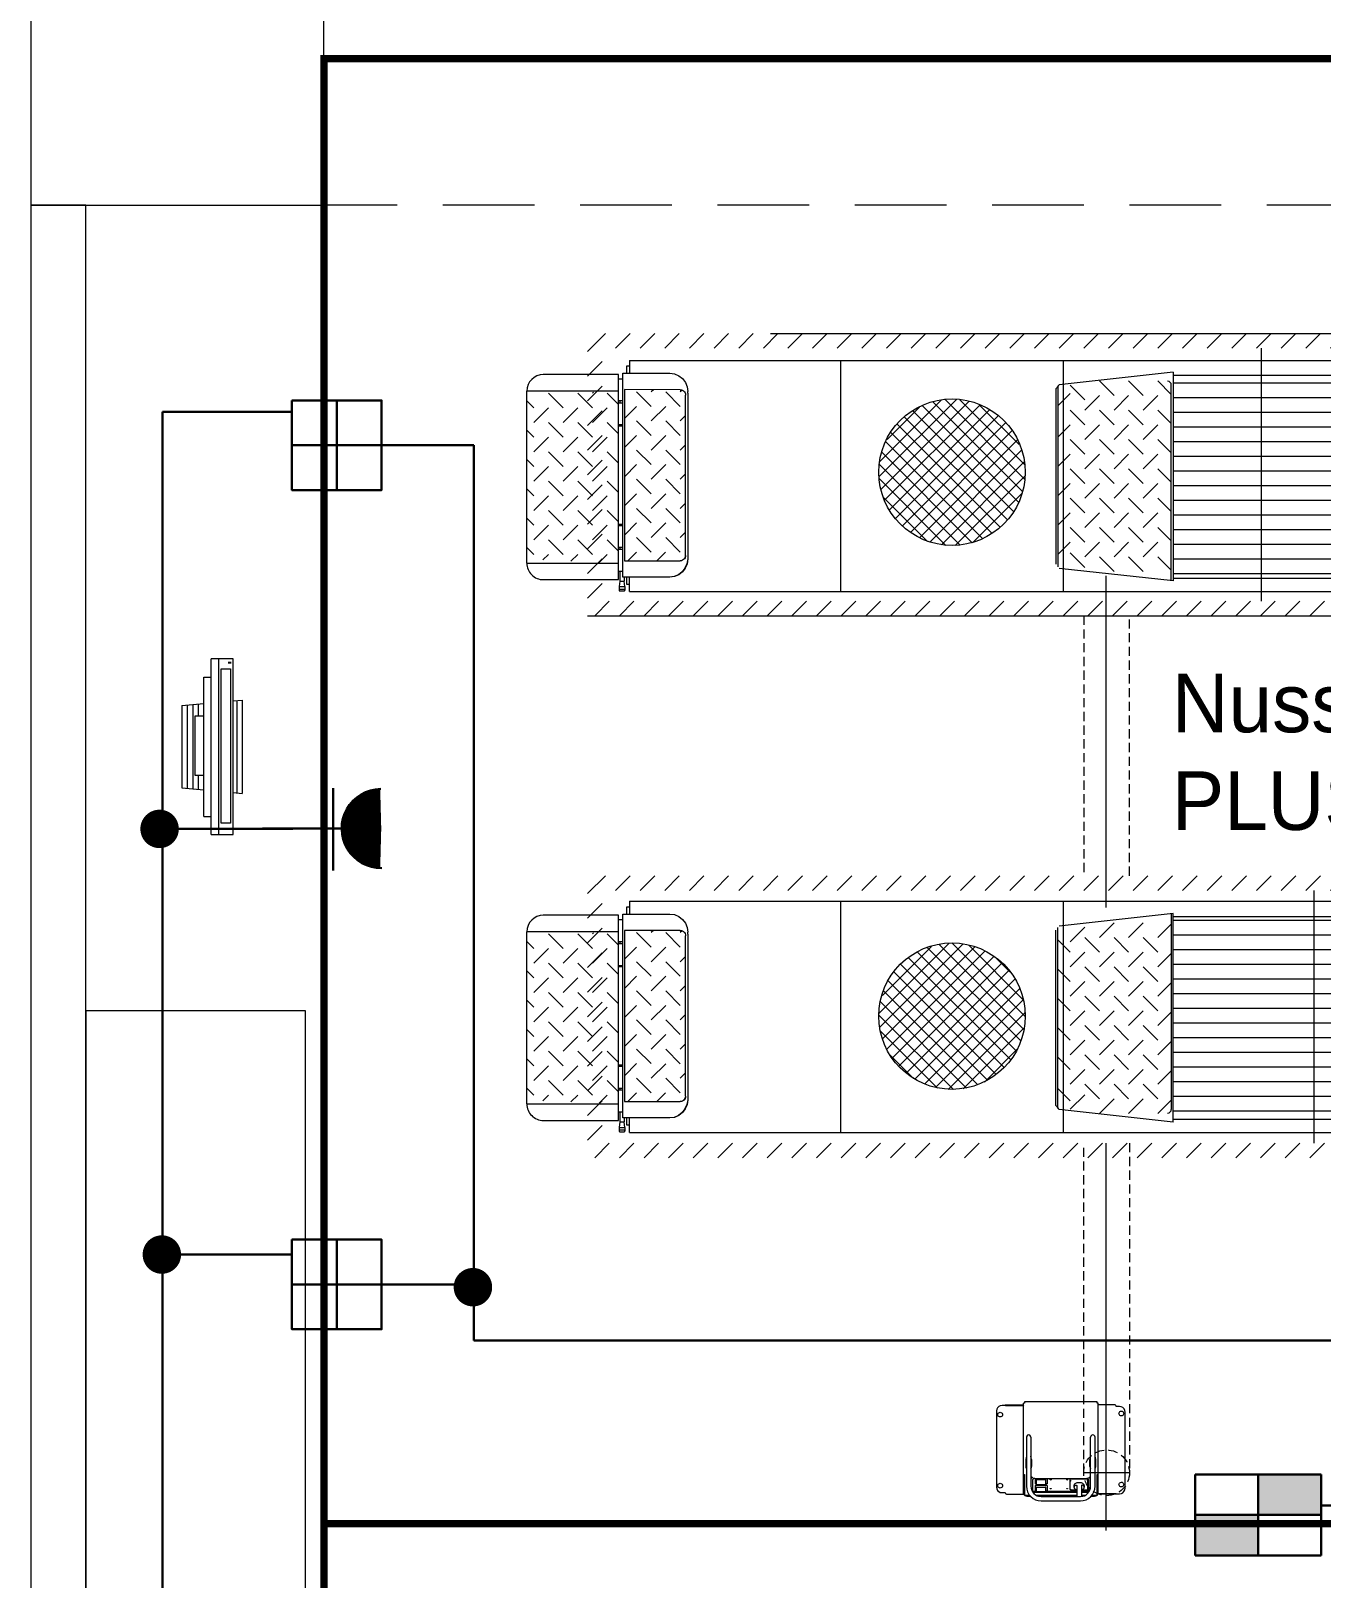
# Model space of a CAD drawing. Header units: metres. Extents: x -13194 to 152406, y -4219 to 19791.
# Drawn here: x 860 to 1212.3, y 2025.1 to 2447.5 of the extents above; entities that cross this region are included whole.
import ezdxf

# ---------------------------------------------------------------- set-up
doc = ezdxf.new("R2010")
doc.units = ezdxf.units.M
doc.header["$LTSCALE"] = 100
doc.header["$MEASUREMENT"] = 0
for name, pattern in [('ACAD_ISO03W100', [30, 12, -18]), ('DOT2', [0.125, 0, -0.125]), ('HIDDEN', [0.375, 0.25, -0.125])]:
    doc.linetypes.add(name, pattern=pattern)
doc.layers.get('0').update_dxf_attribs({"color": 9, "lineweight": 9})
for name, color, linetype, lineweight in [('00', 9, 'Continuous', 9), ('01', 9, 'Continuous', 9), ('05', 9, 'Continuous', 9), ('06D', 9, 'Continuous', 9), ('20', 9, 'DOT2', 9), ('32-ekipman', 9, 'Continuous', 9), ('E-DUVARA MONTE PRİZ KUTUSU', 7, 'Continuous', 30), ('E-EKİPMAN PANOSU', 7, 'Continuous', 30), ('E-KABLO', 7, 'Continuous', 30), ('E-LINYE', 7, 'Continuous', 30), ('E-UPS PRİZ', 7, 'Continuous', 30)]:
    doc.layers.add(name, color=color, linetype=linetype, lineweight=lineweight)
doc.styles.add('HAS50', font='GOTHIC.TTF', dxfattribs={"height": 100})

# ---------------------------------------------------------------- blocks, each defined once
blk = doc.blocks.new('100_EKİPMAN PANOSU')
at = {"layer": 'E-EKİPMAN PANOSU', "color": 4}
for p, q in [((-3.072, 3.948), (3.072, 3.948)), ((-3.072, 0), (-3.072, 3.948)), ((0, 3.948), (0, 0)), ((3.072, 3.948), (3.072, 0)), ((-3.072, 1.974), (3.072, 1.974)), ((3.072, 0), (-3.072, 0))]:
    blk.add_line(p, q, dxfattribs=at)
for points in [[(0, 3.948), (3.072, 3.948), (0, 1.974), (3.072, 1.974)], [(-3.072, 1.974), (0, 1.974), (-3.072, 0), (0, 0)]]:
    blk.add_solid(points, dxfattribs=at)
blk = doc.blocks.new('10_DUVARA MONTE PRİZ KUTUSU')
at = {"layer": 'E-DUVARA MONTE PRİZ KUTUSU', "color": 4}
for p, q in [((0, 24.48), (0, -24.48)), ((24.48, 0), (-24.48, 0))]:
    blk.add_line(p, q, dxfattribs=at)
blk.add_lwpolyline([(-24.48, -24.48), (24.48, -24.48), (24.48, 24.48), (-24.48, 24.48)], close=True, dxfattribs=at)
blk = doc.blocks.new('100_UPS PRİZ')
at = {"layer": 'E-UPS PRİZ', "color": 4}
for p, q in [((0, 2.4), (0, 0)), ((-1.223, 2.136), (1.279, 2.136))]:
    blk.add_line(p, q, dxfattribs=at)
at = {"layer": 'E-UPS PRİZ', "color": 4, "const_width": 1.2}
blk.add_lwpolyline([(-0.6, 3.584, 0.97398), (0.6, 3.584, 0.97398)], format="xyb", dxfattribs=at)
at = {"layer": 'E-UPS PRİZ', "color": 4}
blk.add_arc((0, 3.6), 1.2, 180.7551, 0.7551, dxfattribs=at)
blk = doc.blocks.new('p-kolon_80x80')
blk.add_lwpolyline([(-40, -40), (40, -40), (40, 40), (-40, 40)], close=True)
blk = doc.blocks.new('2.bod.sitatik')
at = {"layer": '01'}
blk.add_blockref('p-kolon_80x80', (900, -6190), dxfattribs=at)
blk = doc.blocks.new('p-işyeri')
at = {"color": 0, "const_width": 2}
blk.add_lwpolyline([(200, 0), (200, 700), (-200, 700), (-200, 0)], close=True, dxfattribs=at)
blk = doc.blocks.new('p-birim')
blk.add_lwpolyline([(0, 0), (1, 0), (1, 1), (0, 1)], close=True)
blk = doc.blocks.new('A$C1069504C')
for p, q in [((0, 58), (60, 58)), ((17.48, 33), (17.25, 35.5)), ((17.25, 35.5), (42.75, 35.5)), ((17.39, 34), (42.61, 34)), ((42.52, 33), (42.75, 35.5)), ((54, 33), (6, 33)), ((6, 33), (6, 27)), ((6.86, 32.31), (7.3, 32.31)), ((6.86, 32.12), (7.3, 32.12)), ((6.86, 31.92), (7.3, 31.92)), ((6.86, 31.72), (7.3, 31.72)), ((54, 27), (54, 33)), ((6, 29), (54, 29)), ((54, 27), (6, 27)), ((11, 25), (11, 27)), ((49, 25), (49, 27)), ((49, 25), (11, 25)), ((18.75, 19), (18.2, 25)), ((18.34, 23.5), (21.55, 23.5)), ((18.48, 22), (41.52, 22)), ((37.89, 23.5), (41.66, 23.5)), ((41.25, 19), (41.8, 25)), ((18.61, 20.5), (41.39, 20.5)), ((18.75, 19), (41.25, 19))]:
    blk.add_line(p, q)
blk.add_lwpolyline([(8.75, 29.78), (8.75, 32.28), (50.9, 32.28), (50.9, 29.78)], close=True)
blk.add_lwpolyline([(37.89, 25), (37.89, 22.68), (21.55, 22.68), (21.55, 25)])
blk = doc.blocks.new('A$C0BA12839')
for p, q in [((108.37, 556.16), (108.37, 531.27)), ((108.37, 556.16), (155.37, 556.16)), ((110.78, 554.26), (112.68, 556.16)), ((118.78, 550.26), (114.78, 554.26)), ((118.78, 554.26), (120.68, 556.16)), ((126.78, 550.26), (122.78, 554.26)), ((126.78, 554.26), (128.68, 556.16)), ((134.78, 550.26), (130.78, 554.26)), ((136.68, 556.16), (134.78, 554.26)), ((142.78, 550.26), (138.78, 554.26)), ((142.78, 554.26), (144.68, 556.16)), ((150.78, 550.26), (146.78, 554.26)), ((150.78, 554.26), (152.68, 556.16)), ((155.37, 531.27), (155.37, 556.16)), ((256.01, 556.16), (256.01, 531.27)), ((256.01, 556.16), (303.01, 556.16)), ((258.42, 554.26), (260.32, 556.16)), ((266.42, 550.26), (262.42, 554.26)), ((266.42, 554.26), (268.32, 556.16)), ((274.42, 550.26), (270.42, 554.26)), ((274.42, 554.26), (276.32, 556.16)), ((282.42, 550.26), (278.42, 554.26)), ((284.32, 556.16), (282.42, 554.26)), ((290.42, 550.26), (286.42, 554.26)), ((290.42, 554.26), (292.32, 556.16)), ((298.42, 550.26), (294.42, 554.26)), ((298.42, 554.26), (300.32, 556.16)), ((303.01, 531.27), (303.01, 556.16)), ((103.87, 551.66), (103.87, 531.16)), ((110.78, 550.26), (109.26, 551.78)), ((110.78, 546.26), (114.78, 550.26)), ((118.78, 546.26), (122.78, 550.26)), ((126.78, 546.26), (130.78, 550.26)), ((138.78, 550.26), (134.78, 546.26)), ((142.78, 546.26), (146.78, 550.26)), ((150.78, 546.26), (154.78, 550.26)), ((159.87, 531.27), (159.87, 551.66)), ((251.51, 551.66), (251.51, 531.16)), ((258.42, 550.26), (256.9, 551.78)), ((258.42, 546.26), (262.42, 550.26)), ((266.42, 546.26), (270.42, 550.26)), ((274.42, 546.26), (278.42, 550.26)), ((286.42, 550.26), (282.42, 546.26)), ((290.42, 546.26), (294.42, 550.26)), ((298.42, 546.26), (302.42, 550.26)), ((307.51, 531.27), (307.51, 551.66)), ((118.78, 542.26), (114.78, 546.26)), ((126.78, 542.26), (122.78, 546.26)), ((134.78, 542.26), (130.78, 546.26)), ((142.78, 542.26), (138.78, 546.26)), ((150.78, 542.26), (146.78, 546.26)), ((266.42, 542.26), (262.42, 546.26)), ((274.42, 542.26), (270.42, 546.26)), ((282.42, 542.26), (278.42, 546.26)), ((290.42, 542.26), (286.42, 546.26)), ((298.42, 542.26), (294.42, 546.26)), ((110.78, 542.26), (108.93, 544.11)), ((110.78, 538.26), (114.78, 542.26)), ((118.78, 538.26), (122.78, 542.26)), ((126.78, 538.26), (130.78, 542.26)), ((138.78, 542.26), (134.78, 538.26)), ((142.78, 538.26), (146.78, 542.26)), ((150.78, 538.26), (154.78, 542.26)), ((258.42, 542.26), (256.56, 544.11)), ((258.42, 538.26), (262.42, 542.26)), ((266.42, 538.26), (270.42, 542.26)), ((274.42, 538.26), (278.42, 542.26)), ((286.42, 542.26), (282.42, 538.26)), ((290.42, 538.26), (294.42, 542.26)), ((298.42, 538.26), (302.42, 542.26)), ((110.78, 534.26), (108.59, 536.45)), ((118.78, 534.26), (114.78, 538.26)), ((126.78, 534.26), (122.78, 538.26)), ((134.78, 534.26), (130.78, 538.26)), ((142.78, 534.26), (138.78, 538.26)), ((150.78, 534.26), (146.78, 538.26)), ((155.08, 537.96), (154.78, 538.26)), ((258.42, 534.26), (256.23, 536.45)), ((266.42, 534.26), (262.42, 538.26)), ((274.42, 534.26), (270.42, 538.26)), ((282.42, 534.26), (278.42, 538.26)), ((290.42, 534.26), (286.42, 538.26)), ((298.42, 534.26), (294.42, 538.26)), ((302.72, 537.96), (302.42, 538.26)), ((111.68, 531.16), (114.78, 534.26)), ((119.68, 531.16), (122.78, 534.26)), ((127.68, 531.16), (130.78, 534.26)), ((138.78, 534.26), (135.68, 531.16)), ((143.68, 531.16), (146.78, 534.26)), ((151.68, 531.16), (154.78, 534.26)), ((259.32, 531.16), (262.42, 534.26)), ((267.32, 531.16), (270.42, 534.26)), ((275.32, 531.16), (278.42, 534.26)), ((286.42, 534.26), (283.32, 531.16)), ((291.32, 531.16), (294.42, 534.26)), ((299.32, 531.16), (302.42, 534.26)), ((100.6, 528.1), (100.6, 28.07)), ((100.6, 528.1), (104.55, 528.1)), ((100.78, 530.78), (100.78, 529.59)), ((101.98, 530.98), (100.98, 530.98)), ((101.97, 529.39), (100.98, 529.39)), ((101.18, 529.59), (101.18, 530.78)), ((101.98, 530.98), (101.97, 529.39)), ((101.97, 529.39), (103.47, 529.58)), ((103.47, 530.78), (101.98, 530.98)), ((102.56, 528.1), (102.56, 528.89)), ((102.56, 528.89), (104.55, 528.89)), ((106.14, 530.78), (103.47, 530.78)), ((103.47, 530.78), (103.47, 529.58)), ((104.55, 529.58), (103.47, 529.58)), ((103.87, 531.16), (159.87, 531.16)), ((104.54, 517.22), (104.55, 529.95)), ((104.55, 529.95), (160.22, 529.93)), ((106.14, 529.95), (106.14, 531.16)), ((109.02, 529.5), (109.01, 514.33)), ((155.75, 529.48), (109.02, 529.5)), ((111.41, 526.2), (109.02, 528.6)), ((112.1, 529.95), (112.1, 531.16)), ((112.7, 530.78), (112.1, 530.78)), ((112.7, 531.16), (112.7, 529.95)), ((119.37, 526.2), (116.07, 529.5)), ((118.67, 531.16), (118.67, 529.95)), ((118.96, 530.77), (118.67, 530.77)), ((118.96, 529.95), (118.96, 531.16)), ((127.32, 526.19), (124.02, 529.5)), ((135.27, 526.19), (131.97, 529.49)), ((143.23, 526.18), (139.93, 529.49)), ((145.81, 529.93), (145.81, 531.16)), ((146.11, 530.76), (145.81, 530.76)), ((146.11, 529.93), (146.11, 531.16)), ((151.18, 526.18), (147.88, 529.49)), ((152.07, 529.93), (152.07, 531.16)), ((152.67, 530.76), (152.07, 530.76)), ((152.67, 529.93), (152.67, 531.16)), ((155.74, 514.26), (155.75, 529.48)), ((158.63, 529.93), (158.63, 531.05)), ((159.87, 531.16), (159.87, 531.25)), ((160.22, 529.93), (160.22, 517.11)), ((160.22, 528.86), (162.21, 528.86)), ((160.22, 528.07), (163.73, 528.07)), ((162.21, 528.86), (162.21, 528.07)), ((163.73, 528.1), (163.73, 28.1)), ((248.24, 528.1), (248.24, 30.68)), ((248.24, 528.1), (252.18, 528.1)), ((248.42, 530.78), (248.42, 529.59)), ((249.61, 530.98), (248.62, 530.98)), ((249.61, 529.39), (248.62, 529.39)), ((248.82, 529.59), (248.82, 530.78)), ((249.61, 530.98), (249.61, 529.39)), ((251.1, 530.78), (249.61, 530.98)), ((249.61, 529.39), (251.1, 529.58)), ((250.2, 528.1), (250.2, 528.89)), ((250.2, 528.89), (252.19, 528.89)), ((253.78, 530.78), (251.1, 530.78)), ((251.1, 530.78), (251.1, 529.58)), ((252.19, 529.58), (251.1, 529.58)), ((251.51, 531.16), (307.51, 531.16)), ((252.18, 517.22), (252.19, 529.95)), ((252.19, 529.95), (307.86, 529.93)), ((253.78, 529.95), (253.78, 531.16)), ((256.66, 529.5), (256.65, 514.33)), ((303.39, 529.48), (256.66, 529.5)), ((259.05, 526.2), (256.66, 528.6)), ((259.74, 529.95), (259.74, 531.16)), ((260.34, 530.78), (259.74, 530.78)), ((260.34, 531.16), (260.34, 529.95)), ((267.01, 526.2), (263.7, 529.5)), ((266.3, 531.16), (266.3, 529.95)), ((266.6, 530.77), (266.3, 530.77)), ((266.6, 529.95), (266.6, 531.16)), ((274.96, 526.19), (271.66, 529.5)), ((282.91, 526.19), (279.61, 529.49)), ((290.87, 526.18), (287.57, 529.49)), ((293.44, 529.93), (293.45, 531.16)), ((293.74, 530.76), (293.45, 530.76)), ((293.74, 529.93), (293.74, 531.16)), ((298.82, 526.18), (295.52, 529.49)), ((299.71, 529.93), (299.71, 531.16)), ((300.31, 530.76), (299.71, 530.76)), ((300.3, 529.93), (300.31, 531.16)), ((303.38, 514.26), (303.39, 529.48)), ((306.27, 529.93), (306.27, 531.05)), ((307.51, 531.16), (307.51, 531.25)), ((307.86, 529.93), (307.85, 517.11)), ((307.86, 528.86), (309.85, 528.86)), ((307.86, 528.07), (311.37, 528.07)), ((309.85, 528.86), (309.85, 528.07)), ((311.37, 528.1), (311.37, 28.1)), ((111.41, 522.22), (115.39, 526.2)), ((119.37, 522.22), (123.34, 526.19)), ((127.32, 522.22), (131.3, 526.19)), ((139.25, 526.19), (135.27, 522.21)), ((143.23, 522.21), (147.21, 526.18)), ((151.18, 522.2), (155.16, 526.18)), ((259.05, 522.22), (263.03, 526.2)), ((267, 522.22), (270.98, 526.19)), ((274.96, 522.22), (278.94, 526.19)), ((286.89, 526.19), (282.91, 522.21)), ((290.86, 522.21), (294.84, 526.18)), ((298.82, 522.2), (302.8, 526.18)), ((111.41, 518.25), (109.02, 520.64)), ((119.36, 518.24), (115.39, 522.22)), ((127.32, 518.24), (123.34, 522.22)), ((135.27, 518.24), (131.3, 522.21)), ((143.22, 518.23), (139.25, 522.21)), ((151.18, 518.23), (147.2, 522.21)), ((155.74, 521.61), (155.16, 522.2)), ((259.05, 518.25), (256.66, 520.64)), ((267, 518.24), (263.03, 522.22)), ((274.96, 518.24), (270.98, 522.22)), ((282.91, 518.24), (278.93, 522.21)), ((290.86, 518.23), (286.89, 522.21)), ((298.82, 518.23), (294.84, 522.21)), ((303.38, 521.61), (302.79, 522.2)), ((104.71, 515.96), (104.54, 517.22)), ((111.41, 514.27), (115.39, 518.24)), ((119.36, 514.27), (123.34, 518.24)), ((127.32, 514.26), (131.29, 518.24)), ((139.25, 518.23), (135.27, 514.26)), ((143.22, 514.25), (147.2, 518.23)), ((151.18, 514.25), (155.16, 518.23)), ((252.35, 515.96), (252.18, 517.22)), ((259.05, 514.27), (263.02, 518.24)), ((267, 514.27), (270.98, 518.24)), ((274.95, 514.26), (278.93, 518.24)), ((286.89, 518.23), (282.91, 514.26)), ((290.86, 514.25), (294.84, 518.23)), ((298.81, 514.25), (302.79, 518.23)), ((109.05, 514), (109.01, 514.33)), ((154.75, 512.2), (109.51, 512.24)), ((110.5, 512.82), (154.25, 512.79)), ((116.84, 512.81), (115.39, 514.27)), ((124.79, 512.81), (123.34, 514.26)), ((132.75, 512.8), (131.29, 514.26)), ((140.7, 512.8), (139.25, 514.26)), ((148.65, 512.8), (147.2, 514.25)), ((154.75, 512.2), (155.24, 512.22)), ((155.64, 513.76), (155.15, 514.25)), ((156.53, 512.38), (155.24, 512.22)), ((256.69, 514), (256.65, 514.33)), ((302.38, 512.2), (257.15, 512.24)), ((258.14, 512.82), (301.89, 512.79)), ((264.48, 512.81), (263.02, 514.27)), ((272.43, 512.81), (270.98, 514.26)), ((280.38, 512.8), (278.93, 514.26)), ((288.34, 512.8), (286.88, 514.26)), ((296.29, 512.8), (294.84, 514.25)), ((302.38, 512.2), (302.88, 512.22)), ((303.28, 513.76), (302.79, 514.25)), ((304.17, 512.38), (302.88, 512.22)), ((3.54, 426.68), (3.5, 426.9)), ((24.55, 427.89), (3.75, 427.9)), ((4.76, 427.11), (4.8, 426.9)), ((22.94, 426.68), (22.9, 426.89)), ((24.16, 427.1), (24.2, 426.89)), ((26.05, 426.39), (25.97, 426.88)), ((1.8, 425.05), (1.8, 420.46)), ((2.25, 426.4), (2.25, 425.57)), ((2.25, 425.57), (2.25, 425.49)), ((26.02, 420.57), (26.05, 425.53)), ((26.05, 425.72), (26.05, 426.39)), ((26.05, 425.53), (26.05, 425.72)), ((26.05, 425.5), (26.2, 425.5)), ((26.05, 425.48), (26.05, 420.56)), ((26.2, 425.5), (26.2, 420.55)), ((1.3, 419.6), (1.3, 418.63)), ((7.16, 420.25), (1.6, 420.25)), ((1.6, 420.25), (1.6, 418.89)), ((1.9, 420.55), (26.7, 420.55)), ((1.9, 420.55), (1.9, 420.35)), ((1.9, 420.35), (7.16, 420.35)), ((25.8, 420.6), (2.3, 420.6)), ((17.4, 419.7), (4, 419.7)), ((17.4, 418.5), (4, 418.5)), ((6.39, 418.31), (6.39, 418.39)), ((7.16, 420.55), (7.16, 420.25)), ((11.3, 419.9), (9.4, 419.9)), ((11.3, 418.3), (9.4, 418.3)), ((11.3, 419.7), (11.3, 419.9)), ((12.2, 419.7), (11.3, 419.89)), ((11.3, 418.3), (11.3, 418.5)), ((11.3, 418.3), (12.2, 418.5)), ((26.7, 420.25), (26.7, 420.55)), ((27, 420.25), (26.7, 420.25)), ((27, 400.45), (27, 420.25)), ((0, 415.7), (0, 405)), ((1.2, 415.7), (1.2, 405)), ((1.3, 416.4), (1.3, 406)), ((1.6, 417.13), (1.6, 406)), ((2.29, 406), (2.29, 417.45)), ((2.46, 406), (2.46, 417.45)), ((2.46, 416.9), (2.46, 414.5)), ((2.46, 414.49), (2.46, 414.5)), ((2.51, 416.95), (3.75, 416.95)), ((2.51, 414.45), (3.75, 414.45)), ((2.54, 416.95), (2.54, 417.6)), ((2.54, 406), (2.54, 414.45)), ((2.56, 417.95), (5.88, 417.95)), ((2.72, 417.95), (2.64, 417.92)), ((2.66, 416.95), (2.66, 417.34)), ((2.66, 414.06), (2.66, 414.45)), ((4.24, 417.35), (2.67, 417.35)), ((4.24, 414.05), (2.67, 414.05)), ((3.78, 416.9), (3.78, 414.5)), ((4.24, 414.05), (4.24, 417.35)), ((4.49, 416.9), (4.49, 414.5)), ((4.49, 414.49), (4.49, 414.5)), ((4.54, 416.95), (5.78, 416.95)), ((4.54, 414.45), (5.78, 414.45)), ((6.15, 417.35), (4.69, 417.35)), ((4.69, 416.95), (4.69, 417.34)), ((4.69, 414.06), (4.69, 414.45)), ((6.15, 414.05), (4.69, 414.05)), ((5.8, 416.9), (5.8, 414.5)), ((6.15, 417.45), (6.15, 403.25)), ((4.13, 406), (1.2, 406)), ((3.01, 407.65), (3.01, 406.09)), ((3.11, 407.75), (6.02, 407.75)), ((4.22, 406.75), (3.72, 406.75)), ((6.02, 407.75), (6.02, 402.95)), ((4.13, 404.7), (1.23, 404.7)), ((1.3, 404.7), (1.3, 404.3)), ((1.3, 402.06), (1.3, 401.1)), ((1.6, 404.7), (1.6, 403.56)), ((1.6, 401.8), (1.6, 400.45)), ((2.29, 403.25), (2.29, 404.7)), ((2.46, 403.25), (2.46, 404.7)), ((2.54, 403.1), (2.54, 404.7)), ((5.88, 402.75), (2.56, 402.75)), ((3.01, 404.6), (3.01, 403.04)), ((3.11, 402.95), (6.02, 402.95)), ((4.22, 403.95), (3.72, 403.95)), ((4, 402.2), (17.4, 402.2)), ((6.39, 402.31), (6.39, 402.39)), ((6.42, 402.56), (6.45, 402.59)), ((9.4, 402.4), (11.3, 402.4)), ((11.3, 402.4), (11.3, 402.2)), ((12.2, 402.2), (11.3, 402.39)), ((1.6, 400.45), (7.16, 400.45)), ((1.8, 395.2), (1.8, 400.23)), ((1.9, 400.35), (7.16, 400.35)), ((1.9, 400.15), (1.9, 400.35)), ((1.9, 400.15), (26.7, 400.15)), ((1.95, 395.21), (1.95, 400.15)), ((1.98, 400.15), (1.95, 395.17)), ((2.3, 400.1), (25.8, 400.1)), ((4, 401), (17.39, 401)), ((7.16, 400.45), (7.16, 400.15)), ((9.4, 400.8), (11.3, 400.8)), ((11.3, 401), (11.3, 400.8)), ((11.3, 400.8), (12.2, 401)), ((26.2, 395.64), (26.2, 400.15)), ((26.7, 400.15), (26.7, 400.45)), ((26.7, 400.45), (27, 400.45)), ((1.95, 395.2), (1.8, 395.2)), ((1.95, 395.17), (1.95, 394.97)), ((1.95, 394.97), (1.95, 394.3)), ((1.95, 394.3), (2.03, 393.81)), ((3.84, 393.59), (3.8, 393.8)), ((5.06, 394.02), (5.1, 393.8)), ((23.24, 393.58), (23.2, 393.8)), ((24.46, 394.01), (24.5, 393.8)), ((25.75, 395.12), (25.75, 395.21)), ((25.75, 394.3), (25.75, 395.12)), ((3.45, 392.8), (24.25, 392.8))]:
    blk.add_line(p, q)
at = {"ltscale": 2}
for p, q in [((103.38, 379.66), (106.81, 410.8)), ((107.26, 411.16), (156.5, 411.16)), ((107.92, 411.66), (155.84, 411.66)), ((112.58, 411.16), (109.24, 407.81)), ((121.13, 411.16), (117.79, 407.81)), ((129.13, 411.16), (125.79, 407.81)), ((137.13, 411.16), (133.79, 407.81)), ((145.13, 411.16), (141.79, 407.81)), ((153.13, 411.16), (149.79, 407.81)), ((160.38, 379.66), (156.95, 410.8)), ((251.16, 379.66), (254.59, 410.8)), ((304.28, 411.16), (255.04, 411.16)), ((303.62, 411.66), (255.7, 411.66)), ((258.4, 411.16), (261.75, 407.81)), ((266.4, 411.16), (269.75, 407.81)), ((274.4, 411.16), (277.75, 407.81)), ((282.4, 411.16), (285.75, 407.81)), ((290.4, 411.16), (293.75, 407.81)), ((298.96, 411.16), (302.3, 407.81)), ((308.16, 379.66), (304.73, 410.8)), ((110.9, 403.81), (106.9, 407.81)), ((117.79, 403.81), (113.79, 407.81)), ((125.79, 403.81), (121.79, 407.81)), ((133.79, 403.81), (129.79, 407.81)), ((141.79, 403.81), (137.79, 407.81)), ((149.79, 403.81), (145.79, 407.81)), ((156.67, 403.81), (152.67, 407.81)), ((254.87, 403.81), (258.87, 407.81)), ((261.75, 403.81), (265.75, 407.81)), ((269.75, 403.81), (273.75, 407.81)), ((277.75, 403.81), (281.75, 407.81)), ((285.75, 403.81), (289.75, 407.81)), ((293.75, 403.81), (297.75, 407.81)), ((300.63, 403.81), (304.63, 407.81)), ((113.79, 403.81), (109.79, 399.81)), ((121.79, 403.81), (117.79, 399.81)), ((129.79, 403.81), (125.79, 399.81)), ((137.79, 403.81), (133.79, 399.81)), ((145.79, 403.81), (141.79, 399.81)), ((153.79, 403.81), (149.79, 399.81)), ((257.75, 403.81), (261.75, 399.81)), ((265.75, 403.81), (269.75, 399.81)), ((273.75, 403.81), (277.75, 399.81)), ((281.75, 403.81), (285.75, 399.81)), ((289.75, 403.81), (293.75, 399.81)), ((297.75, 403.81), (301.75, 399.81)), ((109.79, 395.81), (105.79, 399.81)), ((117.79, 395.81), (113.79, 399.81)), ((125.79, 395.81), (121.79, 399.81)), ((133.79, 395.81), (129.79, 399.81)), ((141.79, 395.81), (137.79, 399.81)), ((149.79, 395.81), (145.79, 399.81)), ((157.79, 395.81), (153.79, 399.81)), ((253.75, 395.81), (257.75, 399.81)), ((261.75, 395.81), (265.75, 399.81)), ((269.75, 395.81), (273.75, 399.81)), ((277.75, 395.81), (281.75, 399.81)), ((285.75, 395.81), (289.75, 399.81)), ((293.75, 395.81), (297.75, 399.81)), ((301.75, 395.81), (305.75, 399.81)), ((113.79, 395.81), (109.79, 391.81)), ((121.79, 395.81), (117.79, 391.81)), ((129.79, 395.81), (125.79, 391.81)), ((137.79, 395.81), (133.79, 391.81)), ((145.79, 395.81), (141.79, 391.81)), ((153.79, 395.81), (149.79, 391.81)), ((257.75, 395.81), (261.75, 391.81)), ((265.75, 395.81), (269.75, 391.81)), ((273.75, 395.81), (277.75, 391.81)), ((281.75, 395.81), (285.75, 391.81)), ((289.75, 395.81), (293.75, 391.81)), ((297.75, 395.81), (301.75, 391.81)), ((109.79, 387.81), (105.79, 391.81)), ((117.79, 387.81), (113.79, 391.81)), ((125.79, 387.81), (121.79, 391.81)), ((133.79, 387.81), (129.79, 391.81)), ((141.79, 387.81), (137.79, 391.81)), ((149.79, 387.81), (145.79, 391.81)), ((157.79, 387.81), (153.79, 391.81)), ((253.75, 387.81), (257.75, 391.81)), ((261.75, 387.81), (265.75, 391.81)), ((269.75, 387.81), (273.75, 391.81)), ((277.75, 387.81), (281.75, 391.81)), ((285.75, 387.81), (289.75, 391.81)), ((293.75, 387.81), (297.75, 391.81)), ((301.75, 387.81), (305.75, 391.81)), ((113.79, 387.81), (109.79, 383.81)), ((121.79, 387.81), (117.79, 383.81)), ((129.79, 387.81), (125.79, 383.81)), ((137.79, 387.81), (133.79, 383.81)), ((145.79, 387.81), (141.79, 383.81)), ((153.79, 387.81), (149.79, 383.81)), ((257.75, 387.81), (261.75, 383.81)), ((265.75, 387.81), (269.75, 383.81)), ((273.75, 387.81), (277.75, 383.81)), ((281.75, 387.81), (285.75, 383.81)), ((289.75, 387.81), (293.75, 383.81)), ((297.75, 387.81), (301.75, 383.81)), ((109.44, 380.16), (105.79, 383.81)), ((160.32, 380.16), (106.88, 380.16)), ((117.44, 380.16), (113.79, 383.81)), ((125.44, 380.16), (121.79, 383.81)), ((133.44, 380.16), (129.79, 383.81)), ((141.44, 380.16), (137.79, 383.81)), ((149.44, 380.16), (145.79, 383.81)), ((157.33, 380.27), (153.79, 383.81)), ((251.21, 380.16), (304.66, 380.16)), ((254.21, 380.27), (257.75, 383.81)), ((262.1, 380.16), (265.75, 383.81)), ((270.1, 380.16), (273.75, 383.81)), ((278.1, 380.16), (281.75, 383.81)), ((286.1, 380.16), (289.75, 383.81)), ((294.1, 380.16), (297.75, 383.81)), ((302.1, 380.16), (305.75, 383.81)), ((103.38, 379.66), (160.38, 379.66)), ((104.18, 379.66), (104.18, 279.67)), ((106.43, 279.67), (106.43, 379.66)), ((110.43, 279.67), (110.43, 379.66)), ((114.43, 279.67), (114.43, 379.66)), ((118.43, 279.67), (118.43, 379.66)), ((122.43, 279.67), (122.43, 379.66)), ((126.43, 279.67), (126.43, 379.66)), ((130.43, 279.67), (130.43, 379.66)), ((134.43, 279.67), (134.43, 379.66)), ((138.43, 279.67), (138.43, 379.66)), ((142.43, 279.67), (142.43, 379.66)), ((146.43, 279.67), (146.43, 379.66)), ((150.43, 279.67), (150.43, 379.66)), ((154.43, 279.67), (154.43, 379.66)), ((158.43, 279.67), (158.43, 379.66)), ((159.58, 379.66), (159.58, 279.67)), ((308.16, 379.66), (251.16, 379.66)), ((251.96, 379.66), (251.96, 279.67)), ((253.11, 279.67), (253.11, 379.66)), ((257.11, 279.67), (257.11, 379.66)), ((261.11, 279.67), (261.11, 379.66)), ((265.11, 279.67), (265.11, 379.66)), ((269.11, 279.67), (269.11, 379.66)), ((273.11, 279.67), (273.11, 379.66)), ((277.11, 279.67), (277.11, 379.66)), ((281.11, 279.67), (281.11, 379.66)), ((285.11, 279.67), (285.11, 379.66)), ((289.11, 279.67), (289.11, 379.66)), ((293.11, 279.67), (293.11, 379.66)), ((297.11, 279.67), (297.11, 379.66)), ((301.11, 279.67), (301.11, 379.66)), ((305.11, 279.67), (305.11, 379.66)), ((307.36, 379.66), (307.36, 279.67))]:
    blk.add_line(p, q, dxfattribs=at)
for points in [[(109.51, 512.24), (108.22, 512.41), (107.02, 512.9), (106, 513.68), (105.21, 514.69), (104.71, 515.87), (104.54, 517.14)], [(109.51, 512.24), (108.22, 512.49), (107.02, 512.98), (106, 513.76), (105.21, 514.78), (104.71, 515.96)], [(160.22, 517.11), (160.05, 515.84), (159.55, 514.66), (158.76, 513.65), (157.73, 512.87), (156.53, 512.38)], [(257.15, 512.24), (255.86, 512.41), (254.66, 512.9), (253.63, 513.68), (252.84, 514.69), (252.35, 515.87), (252.18, 517.14)], [(257.15, 512.24), (255.86, 512.49), (254.66, 512.98), (253.63, 513.76), (252.84, 514.78), (252.35, 515.96)], [(307.85, 517.11), (307.68, 515.84), (307.19, 514.66), (306.4, 513.65), (305.37, 512.87), (304.17, 512.38)], [(110.5, 512.82), (110.17, 512.85), (109.86, 512.96), (109.57, 513.14), (109.34, 513.37), (109.16, 513.65), (109.05, 513.96), (109.01, 514.29)], [(110.5, 512.86), (110.17, 512.9), (109.86, 513), (109.57, 513.18), (109.34, 513.41), (109.16, 513.69), (109.05, 514)], [(155.74, 514.26), (155.7, 513.94), (155.59, 513.63), (155.42, 513.35), (155.18, 513.11), (154.9, 512.94), (154.58, 512.83), (154.25, 512.79)], [(258.14, 512.82), (257.81, 512.85), (257.5, 512.96), (257.21, 513.14), (256.98, 513.37), (256.8, 513.65), (256.69, 513.96), (256.65, 514.29)], [(258.14, 512.86), (257.81, 512.9), (257.5, 513), (257.21, 513.18), (256.98, 513.41), (256.8, 513.69), (256.69, 514)], [(303.38, 514.26), (303.34, 513.94), (303.23, 513.63), (303.05, 513.35), (302.82, 513.11), (302.53, 512.94), (302.22, 512.83), (301.89, 512.79)], [(3.75, 427.9), (3.29, 427.82), (2.87, 427.61), (2.54, 427.28), (2.32, 426.86), (2.25, 426.4)], [(3.5, 426.9), (3.53, 427.1), (3.62, 427.28), (3.77, 427.42), (3.95, 427.51), (4.15, 427.55), (4.35, 427.51), (4.53, 427.42), (4.68, 427.28), (4.76, 427.11)], [(4.8, 426.9), (4.77, 426.69), (4.68, 426.51), (4.53, 426.37), (4.35, 426.28), (4.15, 426.25), (3.95, 426.28), (3.77, 426.37), (3.62, 426.51), (3.54, 426.68)], [(22.9, 426.89), (22.93, 427.09), (23.02, 427.27), (23.17, 427.42), (23.35, 427.51), (23.55, 427.54), (23.75, 427.51), (23.93, 427.42), (24.08, 427.27), (24.16, 427.1)], [(24.2, 426.89), (24.17, 426.69), (24.08, 426.51), (23.93, 426.36), (23.75, 426.27), (23.55, 426.24), (23.35, 426.27), (23.17, 426.36), (23.02, 426.51), (22.94, 426.68)], [(25.97, 426.88), (25.76, 427.27), (25.43, 427.6), (25.01, 427.82), (24.55, 427.89)], [(2.25, 425.49), (2.11, 425.46), (1.99, 425.4), (1.89, 425.31), (1.82, 425.18), (1.8, 425.05)], [(6.2, 418.35), (6.21, 418.46), (6.23, 418.5)], [(6.36, 418.05), (6.3, 418.07), (6.25, 418.13), (6.21, 418.23), (6.2, 418.35)], [(6.52, 418.35), (6.51, 418.23), (6.48, 418.13), (6.42, 418.07), (6.36, 418.05)], [(6.37, 418.35), (6.38, 418.46), (6.4, 418.5)], [(6.45, 418.1), (6.42, 418.13), (6.38, 418.23), (6.37, 418.35)], [(6.39, 418.39), (6.4, 418.46), (6.41, 418.5)], [(6.46, 418.11), (6.45, 418.11), (6.42, 418.17), (6.4, 418.23), (6.39, 418.31)], [(6.5, 418.5), (6.51, 418.46), (6.52, 418.35)], [(2.56, 417.95), (2.47, 417.92), (2.4, 417.85), (2.34, 417.74), (2.3, 417.6), (2.29, 417.45)], [(2.64, 417.92), (2.57, 417.85), (2.51, 417.74), (2.47, 417.6), (2.46, 417.45)], [(2.51, 416.95), (2.5, 416.94), (2.49, 416.94), (2.48, 416.93), (2.47, 416.92), (2.46, 416.9), (2.46, 416.9)], [(2.51, 414.45), (2.5, 414.45), (2.49, 414.45), (2.48, 414.46), (2.47, 414.47), (2.46, 414.49)], [(2.54, 417.6), (2.56, 417.75), (2.59, 417.87)], [(2.67, 417.35), (2.66, 417.35), (2.66, 417.34), (2.66, 417.34), (2.66, 417.34)], [(2.66, 417.34), (2.66, 417.33), (2.66, 417.33)], [(2.66, 414.06), (2.66, 414.06), (2.66, 414.07)], [(2.67, 414.05), (2.66, 414.05), (2.66, 414.05), (2.66, 414.05), (2.66, 414.06)], [(3.78, 416.9), (3.78, 416.91), (3.77, 416.93), (3.77, 416.94), (3.76, 416.94), (3.75, 416.95)], [(3.75, 414.45), (3.76, 414.45), (3.77, 414.46), (3.77, 414.47), (3.78, 414.48), (3.78, 414.5)], [(4.01, 417.35), (4, 417.35), (4, 417.34), (3.99, 417.34), (3.98, 417.33), (3.98, 417.33)], [(4.01, 414.05), (4, 414.05), (4, 414.05), (3.99, 414.05), (3.98, 414.06), (3.98, 414.07)], [(4.54, 416.95), (4.53, 416.94), (4.51, 416.94), (4.5, 416.93), (4.49, 416.92), (4.49, 416.9), (4.49, 416.9)], [(4.54, 414.45), (4.53, 414.45), (4.51, 414.45), (4.5, 414.46), (4.49, 414.47), (4.49, 414.49)], [(4.69, 417.35), (4.69, 417.35), (4.69, 417.34), (4.69, 417.34), (4.69, 417.34)], [(4.69, 417.34), (4.69, 417.33), (4.69, 417.33)], [(4.69, 414.06), (4.69, 414.06), (4.69, 414.07)], [(4.69, 414.05), (4.69, 414.05), (4.69, 414.05), (4.69, 414.05), (4.69, 414.06)], [(5.8, 416.9), (5.8, 416.91), (5.8, 416.93), (5.79, 416.94), (5.79, 416.94), (5.78, 416.95)], [(5.78, 414.45), (5.79, 414.45), (5.79, 414.46), (5.8, 414.47), (5.8, 414.48), (5.8, 414.5)], [(6.15, 417.45), (6.14, 417.6), (6.1, 417.74), (6.04, 417.85), (5.96, 417.92), (5.88, 417.95)], [(6.04, 417.35), (6.03, 417.35), (6.02, 417.34), (6.02, 417.34), (6.01, 417.33), (6.01, 417.33)], [(6.04, 414.05), (6.03, 414.05), (6.02, 414.05), (6.02, 414.05), (6.01, 414.06), (6.01, 414.07)], [(3.28, 413.1), (3.28, 413.14), (3.3, 413.18), (3.31, 413.21), (3.34, 413.22), (3.35, 413.23)], [(3.35, 412.97), (3.34, 412.97), (3.31, 412.98), (3.3, 413.01), (3.28, 413.05), (3.28, 413.1)], [(3.35, 413.23), (3.36, 413.22), (3.38, 413.21), (3.4, 413.18), (3.41, 413.14), (3.42, 413.1)], [(3.42, 413.1), (3.41, 413.05), (3.4, 413.01), (3.38, 412.98), (3.36, 412.97), (3.35, 412.97)], [(5.69, 413.1), (5.7, 413.14), (5.71, 413.18), (5.73, 413.21), (5.75, 413.22), (5.76, 413.23)], [(5.76, 412.97), (5.75, 412.97), (5.73, 412.98), (5.71, 413.01), (5.7, 413.05), (5.69, 413.1)], [(5.76, 413.23), (5.77, 413.22), (5.8, 413.21), (5.82, 413.18), (5.83, 413.14), (5.83, 413.1)], [(5.83, 413.1), (5.83, 413.05), (5.82, 413.01), (5.8, 412.98), (5.77, 412.97), (5.76, 412.97)], [(3.17, 406.3), (3.12, 406.22), (3.08, 406.16), (3.02, 406.1), (2.97, 406.06), (2.91, 406.02), (2.85, 406), (2.8, 406)], [(3.01, 407.65), (3.02, 407.68), (3.03, 407.71), (3.05, 407.73), (3.07, 407.74), (3.11, 407.75)], [(3.04, 407.55), (3.02, 407.6), (3.01, 407.64), (3.01, 407.65)], [(3.72, 406.75), (3.61, 406.73), (3.51, 406.69), (3.42, 406.63), (3.32, 406.54), (3.24, 406.43), (3.17, 406.3)], [(3.28, 408.6), (3.28, 408.64), (3.3, 408.68), (3.31, 408.71), (3.34, 408.72), (3.35, 408.73)], [(3.35, 408.47), (3.34, 408.47), (3.31, 408.48), (3.3, 408.51), (3.28, 408.55), (3.28, 408.6)], [(3.35, 408.73), (3.36, 408.72), (3.38, 408.71), (3.4, 408.68), (3.41, 408.64), (3.42, 408.6)], [(3.42, 408.6), (3.41, 408.55), (3.4, 408.51), (3.38, 408.48), (3.36, 408.47), (3.35, 408.47)], [(4.27, 406.3), (4.19, 406.43), (4.11, 406.54), (4.02, 406.63), (3.92, 406.69), (3.82, 406.73), (3.72, 406.75)], [(4.27, 406.3), (4.29, 406.22), (4.3, 406.16), (4.29, 406.1), (4.26, 406.06), (4.23, 406.02), (4.18, 406), (4.13, 406)], [(4.46, 406.68), (4.34, 406.73), (4.22, 406.75)], [(4.96, 405.13), (4.97, 405.35), (4.96, 405.57), (4.94, 405.78), (4.89, 405.98), (4.83, 406.17), (4.75, 406.34), (4.66, 406.48), (4.56, 406.59), (4.46, 406.68)], [(5.4, 407.55), (5.44, 407.6), (5.48, 407.64), (5.52, 407.68), (5.56, 407.71), (5.6, 407.73), (5.64, 407.74), (5.68, 407.75)], [(5.69, 408.6), (5.7, 408.64), (5.71, 408.68), (5.73, 408.71), (5.75, 408.72), (5.76, 408.73)], [(5.76, 408.47), (5.75, 408.47), (5.73, 408.48), (5.71, 408.51), (5.7, 408.55), (5.69, 408.6)], [(5.76, 408.73), (5.77, 408.72), (5.8, 408.71), (5.82, 408.68), (5.83, 408.64), (5.83, 408.6)], [(5.83, 408.6), (5.83, 408.55), (5.82, 408.51), (5.8, 408.48), (5.77, 408.47), (5.76, 408.47)], [(2.29, 403.25), (2.3, 403.09), (2.34, 402.95), (2.4, 402.84), (2.47, 402.77), (2.56, 402.75)], [(2.46, 403.25), (2.47, 403.09), (2.51, 402.95), (2.57, 402.84)], [(2.59, 402.82), (2.56, 402.94), (2.54, 403.1)], [(2.57, 402.84), (2.64, 402.77), (2.72, 402.75)], [(3.17, 404.4), (3.12, 404.47), (3.08, 404.53), (3.02, 404.59), (2.97, 404.64), (2.91, 404.67), (2.85, 404.69), (2.8, 404.7)], [(3.04, 403.15), (3.02, 403.09), (3.01, 403.05), (3.01, 403.04)], [(3.01, 403.04), (3.02, 403.01), (3.03, 402.98), (3.05, 402.96), (3.07, 402.95), (3.11, 402.95)], [(3.17, 404.4), (3.24, 404.26), (3.32, 404.15), (3.42, 404.06), (3.51, 404), (3.61, 403.96), (3.72, 403.95)], [(3.72, 403.95), (3.82, 403.96), (3.92, 404), (4.02, 404.06), (4.11, 404.15), (4.19, 404.26), (4.27, 404.4)], [(4.27, 404.4), (4.29, 404.47), (4.3, 404.53), (4.29, 404.59), (4.26, 404.64), (4.23, 404.67), (4.18, 404.69), (4.13, 404.7)], [(4.22, 403.95), (4.34, 403.96), (4.46, 404.01), (4.56, 404.1), (4.66, 404.21), (4.75, 404.36), (4.83, 404.52), (4.89, 404.71), (4.94, 404.91), (4.96, 405.13)], [(5.4, 403.15), (5.44, 403.09), (5.48, 403.05), (5.52, 403.01), (5.56, 402.98), (5.6, 402.96), (5.64, 402.95), (5.68, 402.95)], [(5.88, 402.75), (5.96, 402.77), (6.04, 402.84), (6.1, 402.95), (6.14, 403.09), (6.15, 403.25)], [(6.2, 402.35), (6.21, 402.46), (6.25, 402.56), (6.3, 402.62), (6.36, 402.65)], [(6.23, 402.2), (6.21, 402.23), (6.2, 402.35)], [(6.36, 402.65), (6.42, 402.62), (6.48, 402.56), (6.51, 402.46), (6.52, 402.35)], [(6.37, 402.35), (6.38, 402.46), (6.42, 402.56)], [(6.4, 402.2), (6.38, 402.23), (6.37, 402.35)], [(6.39, 402.39), (6.4, 402.46), (6.42, 402.53), (6.45, 402.58), (6.46, 402.58)], [(6.41, 402.2), (6.4, 402.23), (6.39, 402.31)], [(6.52, 402.35), (6.51, 402.23), (6.5, 402.2)], [(2.03, 393.81), (2.24, 393.42), (2.57, 393.09), (2.99, 392.88), (3.45, 392.8)], [(3.8, 393.8), (3.83, 394), (3.92, 394.18), (4.07, 394.33), (4.25, 394.42), (4.45, 394.45), (4.65, 394.42), (4.83, 394.33), (4.97, 394.18), (5.06, 394.02)], [(5.1, 393.8), (5.07, 393.6), (4.97, 393.42), (4.83, 393.28), (4.65, 393.18), (4.45, 393.15), (4.25, 393.18), (4.07, 393.28), (3.92, 393.42), (3.84, 393.59)], [(23.2, 393.8), (23.23, 394), (23.32, 394.18), (23.47, 394.32), (23.65, 394.41), (23.85, 394.45), (24.05, 394.41), (24.23, 394.32), (24.37, 394.18), (24.46, 394.01)], [(24.5, 393.8), (24.47, 393.6), (24.37, 393.41), (24.23, 393.27), (24.05, 393.18), (23.85, 393.15), (23.65, 393.18), (23.47, 393.27), (23.32, 393.41), (23.24, 393.58)], [(24.25, 392.8), (24.71, 392.87), (25.13, 393.08), (25.46, 393.41), (25.68, 393.83), (25.75, 394.3)], [(25.75, 395.21), (25.89, 395.23), (26.01, 395.29), (26.11, 395.39), (26.18, 395.51), (26.2, 395.64)]]:
    blk.add_lwpolyline(points)
for centre, radius, start, end in [((108.37, 551.66), 4.5, 90, 180), ((155.37, 551.66), 4.5, 0, 90), ((256.01, 551.66), 4.5, 90, 180), ((303.01, 551.66), 4.5, 0, 90), ((100.98, 530.78), 0.199, 0, 179.9716), ((100.98, 529.59), 0.199, 179.9716, 0), ((248.62, 530.78), 0.199, 0, 179.9716), ((248.62, 529.59), 0.199, 179.9716, 0), ((4, 415.7), 4, 90, 180), ((4, 415.7), 2.8, 90, 180), ((2.3, 419.6), 1, 113.7864, 180), ((2.3, 419.6), 1, 90, 107.3759), ((9.4, 419.1), 0.8, 90, 131.4517), ((9.4, 419.1), 0.8, 228.5483, 270), ((17.4, 419.1), 0.6, 270, 90), ((25.8, 419.6), 1, 72.6241, 90), ((4, 405), 4, 180, 270), ((4, 405), 2.8, 180, 270), ((9.4, 401.6), 0.8, 90, 131.4517), ((17.4, 401.6), 0.6, 270, 90), ((2.3, 401.1), 1, 180, 246.2136), ((2.3, 401.1), 1, 252.6241, 270), ((9.4, 401.6), 0.8, 228.6203, 270), ((25.8, 401.1), 1, 270, 287.3759)]:
    blk.add_arc(centre, radius, start, end)
for centre, radius, start, end in [((126.64, 386.39), 31.45, 126.5329, 129.0891), ((284.9, 386.39), 31.45, 50.9109, 53.4671), ((106.88, 381.16), 1, 180, 270), ((304.66, 381.16), 1, 270, 0)]:
    blk.add_arc(centre, radius, start, end, dxfattribs=at)
blk = doc.blocks.new('500nt')
for p, q in [((-2722589.2, -2275008.7), (-2721957.9, -2275008.7)), ((-2721112.8, -2275008.7), (-2720481.5, -2275008.7)), ((-2722472.2, -2275316.3), (-2722267.8, -2275111.9)), ((-2722468.4, -2275272.8), (-2722311.3, -2275115.7)), ((-2722468.2, -2275351.9), (-2722232.2, -2275115.9)), ((-2722459.3, -2275382.6), (-2722201.5, -2275124.8)), ((-2722082.2, -2275374.6), (-2722333.8, -2275122.9)), ((-2722074.7, -2275342.4), (-2722301.7, -2275115.4)), ((-2722072.8, -2275304.8), (-2722264, -2275113.5)), ((-2722081.6, -2275256.3), (-2722215.5, -2275122.4)), ((-2720986.6, -2275295.8), (-2720803.3, -2275112.4)), ((-2720986, -2275334.7), (-2720764.4, -2275113.1)), ((-2720979.3, -2275367.7), (-2720731.4, -2275119.8)), ((-2720975.8, -2275245.4), (-2720853.7, -2275123.3)), ((-2720968.5, -2275396.4), (-2720702.7, -2275130.6)), ((-2720602.5, -2275389.1), (-2720863.4, -2275128.2)), ((-2720592.9, -2275359.1), (-2720833.4, -2275118.6)), ((-2720587.9, -2275324.5), (-2720798.9, -2275113.5)), ((-2720590, -2275282.8), (-2720757.1, -2275115.7)), ((-2722446.7, -2275409.6), (-2722174.5, -2275137.4)), ((-2722442.4, -2275207.3), (-2722376.8, -2275141.7)), ((-2722431, -2275433.4), (-2722150.7, -2275153.1)), ((-2722412.4, -2275454.4), (-2722129.7, -2275171.7)), ((-2722126.1, -2275449.4), (-2722408.7, -2275166.8)), ((-2722108.4, -2275427.5), (-2722386.8, -2275149.1)), ((-2722093.6, -2275402.7), (-2722361.9, -2275134.4)), ((-2720954.3, -2275421.8), (-2720677.3, -2275144.8)), ((-2720937.1, -2275444.2), (-2720654.9, -2275162)), ((-2720631.9, -2275438.9), (-2720913.1, -2275157.7)), ((-2720615.7, -2275415.5), (-2720889.8, -2275141.4)), ((-2720609.5, -2275223.7), (-2720697.9, -2275135.3)), ((-2722169.9, -2275484.8), (-2722444.1, -2275210.6)), ((-2722146.6, -2275468.5), (-2722427.8, -2275187.3)), ((-2722391, -2275472.6), (-2722111.5, -2275193.1)), ((-2720672.9, -2275477.1), (-2720951.3, -2275198.7)), ((-2720651, -2275459.3), (-2720933.6, -2275176.8)), ((-2720917.1, -2275463.9), (-2720635.2, -2275182)), ((-2720894.3, -2275480.6), (-2720618.4, -2275204.8)), ((-2722196.3, -2275498), (-2722457.3, -2275237)), ((-2722366.7, -2275488), (-2722096.1, -2275217.4)), ((-2722339.3, -2275500.1), (-2722084, -2275244.8)), ((-2720725.8, -2275503.3), (-2720977.6, -2275251.6)), ((-2720697.7, -2275491.8), (-2720966.1, -2275223.5)), ((-2720868.5, -2275494.4), (-2720604.7, -2275230.6)), ((-2722260.8, -2275512.7), (-2722471.9, -2275301.6)), ((-2722226.3, -2275507.6), (-2722466.9, -2275267)), ((-2722308, -2275508.4), (-2722075.7, -2275276.1)), ((-2720757.9, -2275510.8), (-2720985.1, -2275283.7)), ((-2720839.2, -2275504.8), (-2720594.3, -2275259.9)), ((-2720805.6, -2275510.7), (-2720588.4, -2275293.5)), ((-2722302.4, -2275510.7), (-2722470, -2275343.1)), ((-2722271.5, -2275511.5), (-2722072.6, -2275312.6)), ((-2720795.5, -2275512.8), (-2720987.1, -2275321.3)), ((-2720765.5, -2275510.3), (-2720588.8, -2275333.6)), ((-2722226.2, -2275505.8), (-2722078.3, -2275357.9)), ((-2720842.9, -2275505.1), (-2720979.3, -2275368.7)), ((-2722360.3, -2275492.4), (-2722451.7, -2275401)), ((-2720711.5, -2275495.8), (-2720603.3, -2275387.6)), ((-2722151, -2275470.2), (-2722113.9, -2275433.1)), ((-2721957.9, -2275616.2), (-2722589.2, -2275616.2)), ((-2720481.5, -2275616.2), (-2721112.8, -2275616.2))]:
    blk.add_line(p, q)
for centre in [(-2722271.7, -2275312.4), (-2720786.7, -2275312.4)]:
    blk.add_circle(centre, 200)
at = {"xscale": 10, "yscale": 10, "zscale": 10}
blk.add_blockref('A$C0BA12839', (-2723595.2, -2279712.9), dxfattribs=at)
blk = doc.blocks.new('p-lift_')
at = {"lineweight": 0}
h = blk.add_hatch(dxfattribs=at)
h.set_pattern_fill('ANSI31', color=256, scale=15, style=0)
h.set_pattern_definition([(45, (-7704.44, -8389.55), (-33.67596, 33.67596), [])])
h.paths.add_polyline_path([(0, -4417.7), (0, -3647.7), (-5230, -3647.7), (-5230, -4417.7)])
h.paths.add_polyline_path([(-40, -4377.7), (-40, -3687.7), (-5190, -3687.7), (-5190, -4377.7)], flags=16)
h = blk.add_hatch(dxfattribs=at)
h.set_pattern_fill('ANSI31', color=256, scale=15, style=0)
h.set_pattern_definition([(45, (-7704.44, -9869.55), (-33.67596, 33.67596), [])])
h.paths.add_polyline_path([(0, -5897.7), (0, -5127.7), (-5230, -5127.7), (-5230, -5897.7)])
h.paths.add_polyline_path([(-40, -5857.7), (-40, -5167.7), (-5190, -5167.7), (-5190, -5857.7)], flags=16)
at = {"linetype": 'ACAD_ISO03W100', "lineweight": 0}
for p, q in [((-1416.2, -2630.5), (-1416.2, -3687.7)), ((-1416.2, -4331.1), (-1416.2, -5236.4))]:
    blk.add_line(p, q, dxfattribs=at)
at = {"linetype": 'HIDDEN', "lineweight": 0}
for p, q in [((-1480, -3687.7), (-1480, -2787.7)), ((-1355, -2787.7), (-1355, -3687.7)), ((-1480, -4417.7), (-1480, -5127.7)), ((-1355, -5127.7), (-1355, -4417.7))]:
    blk.add_line(p, q, dxfattribs=at)
at = {"lineweight": 0}
for p, q in [((-1480, -2787.7), (-1355, -2787.7)), ((0, -5127.7), (-5230, -5127.7)), ((-500, -5897.7), (-5230, -5897.7))]:
    blk.add_line(p, q, dxfattribs=at)
at = {"linetype": 'ByBlock', "lineweight": 0}
for p, q in [((-1983.6, -4377.7), (-1983.6, -3687.7)), ((-1840, -5857.7), (-1840, -5167.7))]:
    blk.add_line(p, q, dxfattribs=at)
at = {"linetype": 'HIDDEN', "lineweight": 0}
blk.add_circle((-1417.5, -2787.7), 62.5, dxfattribs=at)
at = {"rotation": 270}
blk.add_blockref('500nt', (2274317, -2726306.2), dxfattribs=at)
at = {"xscale": 10, "yscale": 10, "zscale": 10, "rotation": 89.9999999999999}
blk.add_blockref('A$C1069504C', (1298.1, -5069.9), dxfattribs=at)
blk = doc.blocks.new('2.bod.Mimari')
at = {"layer": '00'}
blk.add_lwpolyline([(875, -6230), (860, -6230), (860, -6950), (875, -6950)], close=True, dxfattribs=at)
at = {"layer": '20', "linetype": 'HIDDEN'}
blk.add_lwpolyline([(940, -6950), (1560, -6950), (1560, -6230), (940, -6230)], close=True, dxfattribs=at)
at = {"layer": '05', "xscale": 60, "yscale": 500}
blk.add_blockref('p-birim', (875, -6950), dxfattribs=at)
at = {"layer": '06D', "color": 89, "linetype": 'HIDDEN', "true_color": 0x2e4d23, "rotation": 90}
for p in [(1640, -6390), (1640, -6790)]:
    blk.add_blockref('p-işyeri', p, dxfattribs=at)
at = {"layer": '32-ekipman', "xscale": 0.1, "yscale": 0.1, "zscale": 0.1, "rotation": 180}
blk.add_blockref('p-lift_', (1012, -6854.88), dxfattribs=at)
at = {"layer": '32-ekipman', "insert": (1171.6, -6357.94), "char_height": 16, "width": 401.7803, "attachment_point": 1, "style": 'HAS50'}
blk.add_mtext('Nussbaum Uni Lift 5000 NT \\PPLUS AMS Detayı Bkz.', dxfattribs=at)

msp = doc.modelspace()

# ---------------------------------------------------------------- linework, layer by layer
at = {"layer": 'E-KABLO', "color": 5}
for p, q in [((955.77, 2334.43), (980.92, 2334.43)), ((980.92, 2334.43), (980.92, 2089.96)), ((955.77, 2105.31), (980.92, 2105.31)), ((1673.89, 2089.96), (980.92, 2089.96))]:
    msp.add_line(p, q, dxfattribs=at)
at = {"layer": 'E-KABLO', "color": 6}
msp.add_line((1212.32, 2045), (1674.12, 2045), dxfattribs=at)
at = {"layer": 'E-KABLO', "color": 4, "const_width": 5.25}
for points in [[(892.51, 2229.68, 1), (897.76, 2229.68, 1)], [(893.13, 2113.47, 1), (898.38, 2113.47, 1)]]:
    msp.add_lwpolyline(points, format="xyb", close=True, dxfattribs=at)
at = {"layer": 'E-KABLO', "color": 5, "const_width": 5.25}
msp.add_lwpolyline([(978.08, 2104.56, 1), (983.33, 2104.56, 1)], format="xyb", close=True, dxfattribs=at)
at = {"layer": 'E-LINYE', "color": 4}
for p, q in [((895.97, 2343.54), (895.97, 2007.67)), ((931.48, 2343.54), (895.97, 2343.54)), ((931.48, 2229.68), (895.97, 2229.68)), ((931.48, 2113.47), (895.97, 2113.47))]:
    msp.add_line(p, q, dxfattribs=at)

# ---------------------------------------------------------------- block references
for name in ['2.bod.sitatik', '2.bod.Mimari']:
    msp.add_blockref(name, (0, 8630))
at = {"layer": 'E-DUVARA MONTE PRİZ KUTUSU', "color": 3, "xscale": -0.5, "yscale": 0.5, "zscale": 0.5, "rotation": 180}
for p in [(943.53, 2334.43), (943.53, 2105.31)]:
    msp.add_blockref('10_DUVARA MONTE PRİZ KUTUSU', p, dxfattribs=at)
at = {"layer": 'E-EKİPMAN PANOSU', "xscale": 5.600000000000001, "yscale": 5.600000000000001, "zscale": 5.600000000000001}
msp.add_blockref('100_EKİPMAN PANOSU', (1195.12, 2031.31), dxfattribs=at)
at = {"layer": 'E-UPS PRİZ', "xscale": 9, "yscale": 9, "zscale": 9, "rotation": 270}
msp.add_blockref('100_UPS PRİZ', (923.27, 2229.79), dxfattribs=at)

doc.saveas('drawing.dxf')
